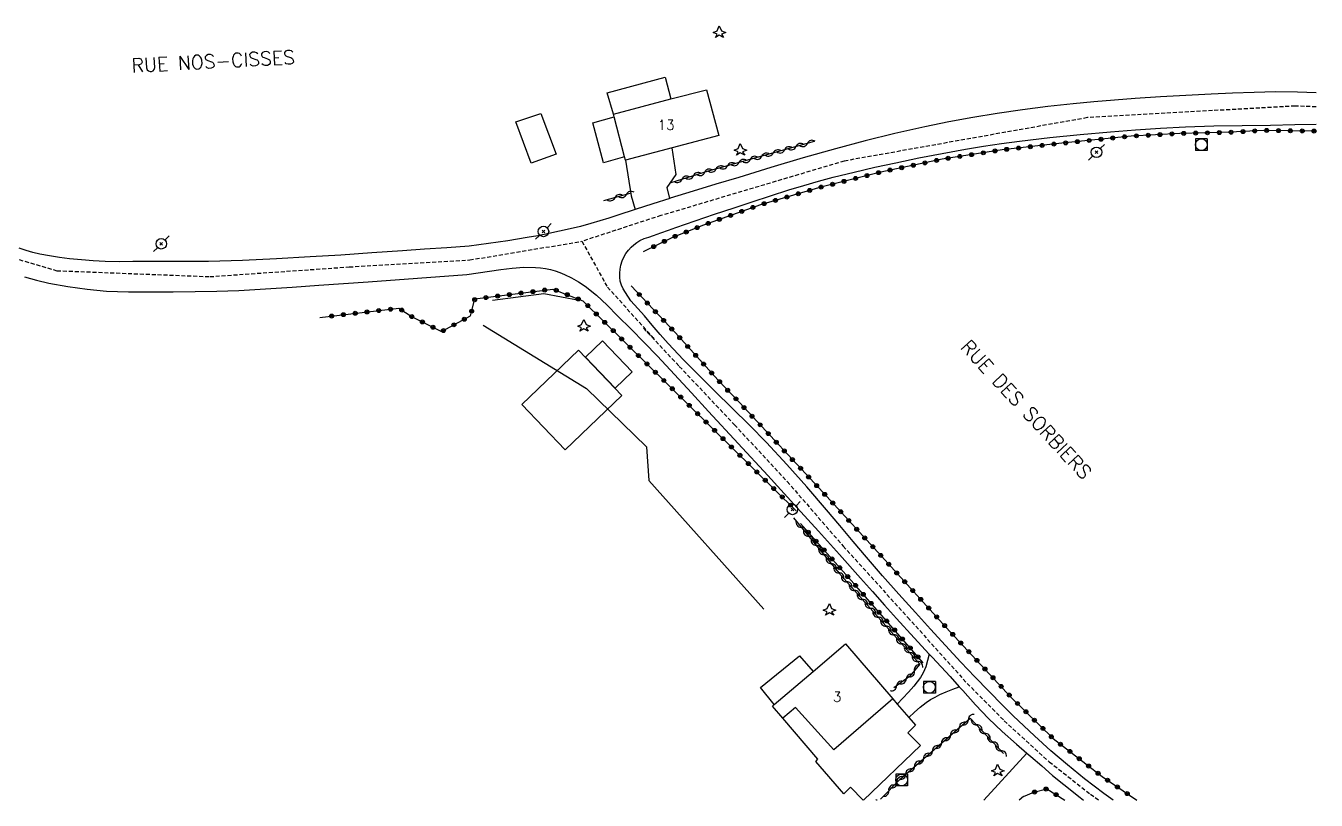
# Model space of a CAD drawing. Header units: millimetres. Extents: x 216000 to 217000, y 109000 to 110001.
# Drawn here: x 216836.7 to 217000, y 109000 to 109098 of the extents above; entities that cross this region are included whole.
import ezdxf
from ezdxf.enums import TextEntityAlignment as Align

# ---------------------------------------------------------------- set-up
doc = ezdxf.new("R2010")
doc.units = ezdxf.units.MM
doc.linetypes.add('DASHED', pattern=[0.75, 0.5, -0.25])
doc.layers.get('0').update_dxf_attribs({"linetype": 'CONTINUOUS'})
for name, color, linetype in [('W0001', 6, 'DASHED'), ('W0008', 7, 'CONTINUOUS'), ('W0017', 7, 'CONTINUOUS'), ('W0101', 7, 'CONTINUOUS'), ('W0104', 1, 'CONTINUOUS'), ('W0303', 7, 'CONTINUOUS'), ('W0310', 3, 'CONTINUOUS'), ('W0323', 7, 'CONTINUOUS'), ('W0420', 7, 'CONTINUOUS'), ('W0473', 7, 'CONTINUOUS'), ('W0989', 7, 'CONTINUOUS'), ('W0991', 7, 'CONTINUOUS')]:
    doc.layers.add(name, color=color, linetype=linetype)
doc.styles.get("Standard").update_dxf_attribs({"font": 'romans.shx', "width": 0.85})

# ---------------------------------------------------------------- blocks, each defined once
blk = doc.blocks.new('T303')
for p, q in [((-0.77, 0), (-0.28, 0.21)), ((-0.28, -0.21), (-0.77, 0)), ((-0.28, 0.21), (0, 0.83)), ((0, 0.83), (0.28, 0.21)), ((0.28, 0.21), (0.83, 0)), ((0.83, 0), (0.28, -0.21)), ((-0.49, -0.63), (-0.28, -0.21)), ((0, -0.35), (-0.49, -0.63)), ((0.56, -0.63), (0, -0.35)), ((0.28, -0.21), (0.56, -0.63))]:
    blk.add_line(p, q)
blk = doc.blocks.new('T473')
for p, q in [((-0.166667, 0.166667), (0.166667, -0.166667)), ((-0.166667, -0.166667), (0.166667, 0.166667)), ((0.500001, 0.500001), (1.000002, 1.000002)), ((-1.000002, -1.000002), (-0.500001, -0.500001))]:
    blk.add_line(p, q)
blk.add_ellipse((0, 0), major_axis=(0.471405, 0.471405), ratio=1, start_param=5.4977871438, end_param=11.780972451)
blk = doc.blocks.new('T420')
for p, q in [((0.75, 0.75), (-0.75, 0.75)), ((-0.75, 0.75), (-0.75, -0.75)), ((0.75, 0.75), (0.75, -0.75)), ((0.75, -0.75), (-0.75, -0.75))]:
    blk.add_line(p, q)
blk.add_ellipse((0, 0), major_axis=(-0.53, 0.53), ratio=1, start_param=3.926991, end_param=10.210176)
blk = doc.blocks.new('t323o')
at = {"color": 0, "linetype": 'Continuous'}
for radius in [0.25, 0.15]:
    blk.add_circle((0, 0), radius, dxfattribs=at)
blk = doc.blocks.new('t310o')
at = {"color": 0, "linetype": 'Continuous'}
for centre, start, end in [((-0.5, 0.38), 216.8699, 323.1304), ((0.5, -0.37), 36.8699, 143.1303)]:
    blk.add_arc(centre, 0.625, start, end, dxfattribs=at)

msp = doc.modelspace()

# ---------------------------------------------------------------- linework, layer by layer
at = {"layer": 'W0001'}
for points in [[(217000, 109087.7), (216997.34, 109087.81), (216971.04, 109086.34), (216940.27, 109080.85), (216917.06, 109073.95), (216907.08, 109070.7)], [(216820.61, 109075.54), (216830.82, 109069.86), (216840.64, 109066.98), (216859.98, 109066.23), (216877.63, 109067.46), (216892.87, 109068.34), (216907.08, 109070.7)], [(216907.08, 109070.7), (216910.3, 109064.9), (216916.2, 109058.4), (216914.88, 109059.69), (216919.4, 109054.87), (216926.39, 109047.49), (216933.06, 109040.3), (216940.14, 109032.14), (216948.32, 109023.12), (216955.83, 109014.77), (216960.52, 109010.05), (216966.22, 109004.85), (216971.43, 109000.75), (216972.5, 109000)]]:
    msp.add_lwpolyline(points, dxfattribs=at)
at = {"layer": 'W0008'}
for points in [[(217000, 109089.47), (216997.63, 109089.56), (216994.87, 109089.6), (216992.15, 109089.54), (216989.42, 109089.43), (216986.7, 109089.3), (216983.5, 109089.15), (216980.3, 109088.98), (216977.11, 109088.77), (216974.49, 109088.57), (216971.87, 109088.35), (216969.26, 109088.09), (216966.04, 109087.73), (216962.82, 109087.32), (216959.61, 109086.85), (216956.55, 109086.34), (216953.5, 109085.79), (216950.47, 109085.18), (216946.68, 109084.33), (216942.92, 109083.4), (216939.16, 109082.41), (216935.07, 109081.25), (216931, 109080.02), (216926.93, 109078.78), (216924.03, 109077.91), (216921.14, 109077.04), (216918.24, 109076.15), (216918.19, 109076.13), (216916.03, 109075.44), (216913.83, 109074.72), (216911.62, 109074.01), (216910.48, 109073.64), (216909.35, 109073.28), (216908.2, 109072.95), (216906.89, 109072.59), (216905.57, 109072.27), (216904.24, 109071.97), (216902.88, 109071.68), (216901.51, 109071.41), (216900.14, 109071.16), (216897.7, 109070.77), (216895.25, 109070.43), (216892.8, 109070.1)], [(216918.95, 109072.43), (216921.41, 109073.27), (216923.87, 109074.11), (216926.33, 109074.94), (216928.64, 109075.71), (216930.95, 109076.47), (216933.27, 109077.2), (216935.14, 109077.76), (216937.01, 109078.3), (216938.89, 109078.81), (216941.52, 109079.46), (216944.16, 109080.07), (216946.81, 109080.64), (216949.73, 109081.25), (216952.67, 109081.82), (216955.61, 109082.34), (216957.88, 109082.72), (216960.16, 109083.06), (216962.44, 109083.38), (216966.27, 109083.84), (216970.11, 109084.21), (216973.96, 109084.53), (216977.12, 109084.78), (216980.28, 109085), (216983.45, 109085.17), (216987.03, 109085.29), (216990.62, 109085.35), (216994.2, 109085.4), (216997.31, 109085.46), (217000, 109085.51)], [(216974.31, 109000), (216973.13, 109000.85), (216970.69, 109002.72), (216968.53, 109004.46), (216966.42, 109006.26), (216964.36, 109008.12), (216963, 109009.39), (216961.67, 109010.68), (216960.35, 109011.99), (216958.56, 109013.8), (216956.79, 109015.62), (216955.04, 109017.46), (216953.1, 109019.55), (216951.18, 109021.65), (216949.27, 109023.76), (216947.19, 109026.07), (216945.12, 109028.4), (216943.08, 109030.74), (216941.39, 109032.74), (216939.73, 109034.76), (216938.04, 109036.75), (216935.54, 109039.62), (216933.01, 109042.45), (216930.42, 109045.23), (216928.27, 109047.42), (216926.09, 109049.58), (216923.91, 109051.75), (216921.91, 109053.73), (216919.92, 109055.72), (216917.99, 109057.77), (216916.98, 109058.92), (216915.98, 109060.09), (216914.99, 109061.27), (216914.14, 109062.21), (216913.28, 109063.17), (216912.57, 109064.21), (216912.31, 109064.68), (216912.08, 109065.16), (216911.92, 109065.66), (216911.86, 109066.15), (216911.86, 109066.66), (216911.9, 109067.16), (216912, 109067.68), (216912.15, 109068.21), (216912.36, 109068.7), (216912.63, 109069.16), (216912.95, 109069.58), (216913.32, 109069.97), (216913.66, 109070.27), (216914.03, 109070.55), (216914.42, 109070.79), (216914.97, 109071.04), (216915.55, 109071.24), (216916.13, 109071.43), (216917.07, 109071.77), (216918.01, 109072.1), (216918.95, 109072.43)], [(216892.8, 109070.1), (216889.98, 109069.89), (216887.17, 109069.69), (216884.35, 109069.49), (216880.47, 109069.22), (216876.58, 109068.96), (216872.7, 109068.72), (216868.41, 109068.49), (216864.12, 109068.29), (216859.83, 109068.16), (216857.23, 109068.15), (216854.62, 109068.16), (216852.01, 109068.16), (216850.25, 109068.14), (216848.49, 109068.11), (216846.73, 109068.14), (216845.23, 109068.22), (216843.73, 109068.34), (216842.24, 109068.49), (216840.97, 109068.65), (216839.7, 109068.84), (216838.45, 109069.09), (216837.58, 109069.3), (216836.72, 109069.54), (216835.87, 109069.81)], [(216892.5, 109066.49), (216893.93, 109066.71), (216895.36, 109066.94), (216896.8, 109067.12), (216898.26, 109067.29), (216899.73, 109067.42), (216901.19, 109067.4), (216901.83, 109067.34), (216902.47, 109067.25), (216903.1, 109067.12), (216903.69, 109066.95), (216904.28, 109066.74), (216904.85, 109066.5), (216905.76, 109066.07), (216906.64, 109065.57), (216907.48, 109065.03), (216908.93, 109063.88), (216910.27, 109062.6), (216911.59, 109061.28), (216913.29, 109059.6), (216914.96, 109057.88), (216916.62, 109056.15), (216918.79, 109053.84), (216920.94, 109051.51), (216923.09, 109049.18), (216926.85, 109045.13), (216930.59, 109041.07), (216934.32, 109037), (216937, 109034.04), (216939.68, 109031.08), (216942.34, 109028.1), (216943.85, 109026.4), (216945.35, 109024.69), (216946.87, 109023), (216949.12, 109020.54), (216951.04, 109018.48), (216951.4, 109018.1), (216953.67, 109015.65), (216954.83, 109014.35), (216955.27, 109013.86), (216956.87, 109012.06), (216958.52, 109010.33), (216960.26, 109008.68), (216962.06, 109007.09), (216963.39, 109005.94), (216963.88, 109005.52), (216965.26, 109004.33), (216966.64, 109003.14), (216968.05, 109001.98), (216970.11, 109000.34), (216970.55, 109000)], [(216836.53, 109066.2), (216838.06, 109065.78), (216839.61, 109065.41), (216842.02, 109064.97), (216844.46, 109064.64), (216846.91, 109064.41), (216849.71, 109064.29), (216852.53, 109064.29), (216855.34, 109064.29)], [(216855.34, 109064.29), (216858.11, 109064.35), (216860.88, 109064.4), (216863.65, 109064.49), (216867.03, 109064.67), (216870.4, 109064.9), (216873.78, 109065.13), (216880.02, 109065.57), (216886.26, 109066.03), (216892.5, 109066.49)]]:
    msp.add_lwpolyline(points, dxfattribs=at)
at = {"layer": 'W0017'}
for points in [[(216918.19, 109076.13), (216917.86, 109077.49), (216918.98, 109079.16), (216918.48, 109082.51)], [(216912.58, 109080.96), (216913.32, 109076.47), (216913.83, 109074.72)], [(216951.04, 109018.48), (216950.81, 109017.67), (216950.58, 109016.85), (216950.27, 109016.09), (216949.92, 109015.51), (216949.51, 109014.97), (216949.08, 109014.44), (216948.41, 109013.66), (216947.7, 109012.91), (216946.99, 109012.16)], [(216948.44, 109010.48), (216949.16, 109011.12), (216949.88, 109011.77), (216950.64, 109012.36), (216951.2, 109012.72), (216951.77, 109013.05), (216952.36, 109013.36), (216953.17, 109013.72), (216954, 109014.04), (216954.83, 109014.35)], [(216963.39, 109005.94), (216957.95, 109000)], [(216962.96, 109000.48), (216962.42, 109000)]]:
    msp.add_lwpolyline(points, dxfattribs=at)
at = {"layer": 'W0101'}
for points in [[(216922.84, 109089.87), (216924.4, 109084.07), (216918.48, 109082.51), (216912.58, 109080.96), (216912.47, 109081.37), (216911.16, 109086.46), (216911.07, 109086.8), (216918.34, 109088.7)], [(216912.13, 109051.18), (216906.65, 109056.91), (216899.48, 109050.04), (216904.96, 109044.32)], [(216940.42, 109019.76), (216946.43, 109012.82), (216938.96, 109006.38), (216934.12, 109011.73), (216932.52, 109010.36), (216931.19, 109011.91), (216931.4, 109012.09), (216936.32, 109016.27)]]:
    msp.add_lwpolyline(points, close=True, dxfattribs=at)
at = {"layer": 'W0104'}
for points in [[(216911.07, 109086.8), (216910.28, 109089.48), (216917.59, 109091.45), (216918.34, 109088.7)], [(216912.47, 109081.37), (216909.8, 109080.62), (216908.47, 109085.67), (216911.16, 109086.46)], [(216931.4, 109012.09), (216929.68, 109014.24), (216934.6, 109018.24), (216936.32, 109016.27)], [(216946.43, 109012.82), (216946.99, 109012.16), (216948.44, 109010.48), (216949.27, 109009.51), (216948.33, 109008.52), (216949.91, 109006.93), (216942.73, 109000)], [(216942.65, 109000), (216941.08, 109001.65), (216940.21, 109000.81), (216936.67, 109004.91), (216936.93, 109005.19), (216932.52, 109010.36)], [(216944.26, 109000), (216944.35, 109000.08)], [(216944.35, 109000.08), (216944.41, 109000)]]:
    msp.add_lwpolyline(points, dxfattribs=at)
for points in [[(216903.82, 109081.73), (216900.63, 109080.59), (216898.69, 109085.82), (216901.88, 109086.88)], [(216911.27, 109052.1), (216913.45, 109054.17), (216909.67, 109058.11), (216907.52, 109056.04)]]:
    msp.add_lwpolyline(points, close=True, dxfattribs=at)
at = {"layer": 'W0303'}
for points in [[(216906.74, 109063.23), (216902.24, 109064.07), (216895.74, 109063.23)], [(216894.59, 109060.09), (216907.66, 109052.07), (216915.23, 109044.7), (216915.54, 109040.44), (216930.09, 109024.17)]]:
    msp.add_lwpolyline(points, dxfattribs=at)
at = {"layer": 'W0310'}
for points in [[(216936.47, 109083.32), (216923.04, 109079.57), (216918.31, 109078.11)], [(216913.14, 109076.75), (216909.81, 109075.82)], [(216933.86, 109035.7), (216939.58, 109028.75), (216949.82, 109017.21), (216948.54, 109015.64), (216946.56, 109014.21)], [(216944.85, 109000.13), (216947.39, 109002.71), (216947.39, 109002.72), (216956.22, 109010.39), (216960.44, 109005.9)]]:
    msp.add_lwpolyline(points, dxfattribs=at)
at = {"layer": 'W0323'}
for points in [[(217000, 109084.64), (216993.31, 109084.73), (216989.07, 109084.49), (216982.76, 109084.34), (216976.57, 109084), (216967.79, 109083.1), (216960.25, 109082.27), (216952.68, 109081.09), (216944.89, 109079.46), (216937.33, 109077.54), (216929.66, 109075.32), (216922.46, 109072.74), (216918.55, 109071.19), (216914.81, 109069.38)], [(216873.92, 109061.07), (216883.9, 109062.23), (216885.58, 109061.16), (216889.31, 109059.28), (216892.96, 109061.26), (216893.52, 109063.4), (216903.41, 109064.66), (216907.19, 109063.17), (216934.2, 109036.62)], [(216913.3, 109065.06), (216918.87, 109059.15), (216924.3, 109053.15), (216927.01, 109050.29), (216937.6, 109038.91), (216945.41, 109030.41), (216953.14, 109021.9), (216961.4, 109013.01), (216966.71, 109007.79), (216972.93, 109002.98), (216977.31, 109000)], [(216950.27, 109017.38), (216941.5, 109027.39), (216934.73, 109035.01)], [(216962.96, 109000.48), (216964.28, 109001.01), (216965.92, 109001.44), (216968.17, 109000)]]:
    msp.add_lwpolyline(points, dxfattribs=at)

# ---------------------------------------------------------------- block references
at = {"layer": 'W0303', "rotation": 359.9999899820874}
for p in [(216924.45, 109097.12), (216927.11, 109082.24), (216907.32, 109059.97), (216938.39, 109024.04), (216959.68, 109003.73)]:
    msp.add_blockref('T303', p, dxfattribs=at)
at = {"layer": 'W0310'}
for p, rotation in [((216931.27, 109081.87), 195.6275221459762), ((216932.72, 109082.27), 195.6275221459762), ((216934.16, 109082.68), 195.6275221459762), ((216935.61, 109083.08), 195.6275221459762), ((216925.5, 109080.25), 195.6275221459762), ((216926.94, 109080.66), 195.6275221459762), ((216928.38, 109081.06), 195.6275221459762), ((216929.83, 109081.46), 195.6275221459762), ((216919.74, 109078.55), 197.0372325528802), ((216921.18, 109078.99), 197.0372325528802), ((216922.61, 109079.43), 197.0372325528802), ((216924.05, 109079.85), 195.6275221459762), ((216911.25, 109076.22), 195.5604994078595), ((216912.7, 109076.63), 195.5604994078595), ((216934.81, 109034.54), 309.4935509210651), ((216935.76, 109033.39), 309.4935509210651), ((216936.72, 109032.23), 309.4935509210651), ((216937.67, 109031.07), 309.4935509210651), ((216938.63, 109029.91), 309.4935509210651), ((216939.58, 109028.76), 309.4935509210651), ((216940.58, 109027.63), 311.5715589740365), ((216941.57, 109026.51), 311.5715589740365), ((216942.57, 109025.39), 311.5715589740365), ((216943.56, 109024.27), 311.5715589740365), ((216944.56, 109023.14), 311.5715589740365), ((216945.55, 109022.02), 311.5715589740365), ((216946.55, 109020.9), 311.5715589740365), ((216947.54, 109019.78), 311.5715589740365), ((216948.54, 109018.66), 311.5715589740365), ((216949.53, 109017.53), 311.5715589740365), ((216949.15, 109016.38), 230.8896791751831), ((216946.89, 109014.45), 215.6983681054826), ((216948.11, 109015.32), 215.6983681054826), ((216955.98, 109010.17), 40.98594553385567), ((216957.03, 109009.53), 313.1837846784526), ((216953.71, 109008.21), 40.98594553385567), ((216954.84, 109009.19), 40.98594553385567), ((216958.05, 109008.44), 313.1837846784526), ((216951.45, 109006.24), 40.98594553385567), ((216952.58, 109007.22), 40.98594553385567), ((216959.08, 109007.35), 313.1837846784526), ((216960.1, 109006.25), 313.1837846784526), ((216950.31, 109005.26), 40.98594553385567), ((216948.05, 109003.29), 40.98594553385567), ((216949.18, 109004.27), 40.98594553385567), ((216945.9, 109001.2), 45.52542949232783), ((216946.95, 109002.27), 45.52542949232783)]:
    msp.add_blockref('t310o', p, dxfattribs=dict(at, rotation=rotation))
at = {"layer": 'W0323'}
for p, rotation in [((216971.27, 109083.45), 185.8901140736688), ((216972.77, 109083.61), 185.8901140736688), ((216974.26, 109083.76), 185.8901140736688), ((216975.75, 109083.92), 185.8901140736688), ((216977.25, 109084.04), 183.1541886897122), ((216978.74, 109084.12), 183.1541886897122), ((216980.24, 109084.2), 183.1541886897122), ((216981.74, 109084.29), 183.1541886897122), ((216983.24, 109084.35), 181.3628463158994), ((216984.74, 109084.39), 181.3628463158994), ((216986.24, 109084.42), 181.3628463158994), ((216987.74, 109084.46), 181.3628463158994), ((216989.23, 109084.5), 183.1715993653089), ((216990.73, 109084.58), 183.1715993653089), ((216992.23, 109084.67), 183.1715993653089), ((216993.73, 109084.72), 179.2280614705698), ((216995.23, 109084.7), 179.2280614705698), ((216996.73, 109084.68), 179.2280614705698), ((216998.23, 109084.66), 179.2280614705698), ((216999.73, 109084.64), 179.2280614705698), ((216957.87, 109081.89), 188.8644877376391), ((216959.35, 109082.13), 188.8644877376391), ((216960.83, 109082.33), 186.2718197264431), ((216962.33, 109082.49), 186.2718197264431), ((216963.82, 109082.66), 186.2718197264431), ((216965.31, 109082.82), 186.2718197264431), ((216966.8, 109082.99), 186.2718197264431), ((216968.29, 109083.15), 185.8901140736688), ((216969.78, 109083.3), 185.8901140736688), ((216949.01, 109080.32), 191.8211605183433), ((216950.48, 109080.62), 191.8211605183433), ((216951.95, 109080.93), 191.8211605183433), ((216953.42, 109081.2), 188.8644877376391), ((216954.9, 109081.43), 188.8644877376391), ((216956.38, 109081.66), 188.8644877376391), ((216941.7, 109078.65), 194.1876590233303), ((216943.15, 109079.02), 194.1876590233303), ((216944.61, 109079.38), 194.1876590233303), ((216946.07, 109079.7), 191.8211605183433), ((216947.54, 109080.01), 191.8211605183433), ((216935.9, 109077.13), 196.1689909346414), ((216937.34, 109077.55), 194.1876590233303), ((216938.79, 109077.91), 194.1876590233303), ((216940.24, 109078.28), 194.1876590233303), ((216930.13, 109075.46), 196.1689909346414), ((216931.57, 109075.87), 196.1689909346414), ((216933.01, 109076.29), 196.1689909346414), ((216934.45, 109076.71), 196.1689909346414), ((216925.89, 109073.97), 199.6719699892996), ((216927.3, 109074.48), 199.6719699892996), ((216928.71, 109074.98), 199.6719699892996), ((216921.66, 109072.43), 201.6546856596775), ((216923.06, 109072.96), 199.6719699892996), ((216924.47, 109073.47), 199.6719699892996), ((216917.51, 109070.69), 205.9111167618967), ((216918.87, 109071.32), 201.6546856596775), ((216920.27, 109071.87), 201.6546856596775), ((216916.16, 109070.03), 205.9111167618967), ((216897.89, 109063.96), 7.23122116051402), ((216899.38, 109064.15), 7.23122116051402), ((216900.87, 109064.33), 7.23122116051402), ((216902.36, 109064.52), 7.23122116051402), ((216903.82, 109064.5), 338.5471038771742), ((216905.22, 109063.95), 338.5471038771742), ((216914.32, 109063.97), 313.2945003633755), ((216893.5, 109063.31), 75.33133700062693), ((216894.92, 109063.58), 7.23122116051402), ((216896.41, 109063.77), 7.23122116051402), ((216906.61, 109063.4), 338.5471038771742), ((216907.82, 109062.56), 315.4856183447508), ((216915.35, 109062.88), 313.2945003633755), ((216875.4, 109061.24), 6.661880248505975), ((216876.89, 109061.42), 6.661880248505975), ((216878.38, 109061.59), 6.661880248505975), ((216879.87, 109061.76), 6.661880248505975), ((216881.36, 109061.94), 6.661880248505975), ((216882.85, 109062.11), 6.661880248505975), ((216884.28, 109061.99), 327.339087278787), ((216885.54, 109061.18), 327.339087278787), ((216886.88, 109060.5), 333.2877538236284), ((216892.19, 109060.84), 28.41106926339238), ((216893.12, 109061.86), 75.33133700062693), ((216908.89, 109061.5), 315.4856183447508), ((216916.38, 109061.79), 313.2945003633755), ((216917.41, 109060.69), 313.2945003633755), ((216888.22, 109059.83), 333.2877538236284), ((216889.55, 109059.41), 28.41106926339238), ((216890.87, 109060.13), 28.41106926339238), ((216909.96, 109060.45), 315.4856183447508), ((216911.03, 109059.4), 315.4856183447508), ((216918.44, 109059.6), 313.2945003633755), ((216912.09, 109058.35), 315.4856183447508), ((216913.16, 109057.3), 315.4856183447508), ((216919.45, 109058.5), 312.1308462428749), ((216920.46, 109057.39), 312.1308462428749), ((216914.23, 109056.25), 315.4856183447508), ((216921.47, 109056.27), 312.1308462428749), ((216915.3, 109055.19), 315.4856183447508), ((216916.37, 109054.14), 315.4856183447508), ((216922.47, 109055.16), 312.1308462428749), ((216923.48, 109054.05), 312.1308462428749), ((216917.44, 109053.09), 315.4856183447508), ((216924.49, 109052.94), 313.5074557553513), ((216918.51, 109052.04), 315.4856183447508), ((216919.58, 109050.99), 315.4856183447508), ((216925.52, 109051.85), 313.5074557553513), ((216926.56, 109050.77), 313.5074557553513), ((216920.65, 109049.94), 315.4856183447508), ((216927.58, 109049.67), 312.9489185420194), ((216921.72, 109048.88), 315.4856183447508), ((216922.79, 109047.83), 315.4856183447508), ((216928.6, 109048.57), 312.9489185420194), ((216929.63, 109047.48), 312.9489185420194), ((216923.86, 109046.78), 315.4856183447508), ((216930.65, 109046.38), 312.9489185420194), ((216924.93, 109045.73), 315.4856183447508), ((216926, 109044.68), 315.4856183447508), ((216931.67, 109045.28), 312.9489185420194), ((216932.69, 109044.18), 312.9489185420194), ((216927.07, 109043.63), 315.4856183447508), ((216928.14, 109042.58), 315.4856183447508), ((216933.71, 109043.08), 312.9489185420194), ((216929.21, 109041.52), 315.4856183447508), ((216934.74, 109041.99), 312.9489185420194), ((216935.76, 109040.89), 312.9489185420194), ((216930.28, 109040.47), 315.4856183447508), ((216931.35, 109039.42), 315.4856183447508), ((216936.78, 109039.79), 312.9489185420194), ((216932.42, 109038.37), 315.4856183447508), ((216937.8, 109038.69), 312.5564878566947), ((216933.49, 109037.32), 315.4856183447508), ((216938.82, 109037.59), 312.5564878566947), ((216939.83, 109036.48), 312.5564878566947), ((216940.84, 109035.38), 312.5564878566947), ((216935.72, 109033.89), 131.6438078991341), ((216936.72, 109032.76), 131.6438078991341), ((216941.86, 109034.27), 312.5564878566947), ((216942.87, 109033.17), 312.5564878566947), ((216937.72, 109031.64), 131.6438078991341), ((216943.89, 109032.06), 312.5564878566947), ((216938.71, 109030.52), 131.6438078991341), ((216944.9, 109030.96), 312.5564878566947), ((216945.91, 109029.85), 312.2884427368911), ((216939.71, 109029.4), 131.6438078991341), ((216940.71, 109028.28), 131.6438078991341), ((216946.92, 109028.74), 312.2884427368911), ((216941.7, 109027.16), 131.2276496140003), ((216947.93, 109027.63), 312.2884427368911), ((216948.94, 109026.52), 312.2884427368911), ((216942.69, 109026.03), 131.2276496140003), ((216943.68, 109024.9), 131.2276496140003), ((216949.95, 109025.41), 312.2884427368911), ((216944.67, 109023.77), 131.2276496140003), ((216950.96, 109024.3), 312.2884427368911), ((216951.97, 109023.19), 312.2884427368911), ((216945.66, 109022.65), 131.2276496140003), ((216946.65, 109021.52), 131.2276496140003), ((216952.98, 109022.08), 312.2884427368911), ((216947.63, 109020.39), 131.2276496140003), ((216954, 109020.98), 312.8999064540732), ((216955.02, 109019.88), 312.8999064540732), ((216948.62, 109019.26), 131.2276496140003), ((216949.61, 109018.13), 131.2276496140003), ((216956.04, 109018.78), 312.8999064540732), ((216957.06, 109017.69), 312.8999064540732), ((216958.08, 109016.59), 312.8999064540732), ((216959.1, 109015.49), 312.8999064540732), ((216960.13, 109014.39), 312.8999064540732), ((216961.15, 109013.29), 312.8999064540732), ((216962.2, 109012.23), 315.5006722592411), ((216963.27, 109011.18), 315.5006722592411), ((216964.34, 109010.12), 315.5006722592411), ((216965.41, 109009.07), 315.5006722592411), ((216966.48, 109008.02), 315.5006722592411), ((216967.64, 109007.07), 322.2260444472614), ((216968.83, 109006.16), 322.2260444472614), ((216970.02, 109005.24), 322.2260444472614), ((216971.2, 109004.32), 322.2260444472614), ((216972.39, 109003.4), 322.2260444472614), ((216973.6, 109002.52), 325.8038462353792), ((216964.36, 109001.03), 14.65625048421862), ((216965.81, 109001.41), 14.65625048421862), ((216967.09, 109000.7), 327.2168966282999), ((216974.84, 109001.68), 325.8038462353792), ((216976.08, 109000.83), 325.8038462353792)]:
    msp.add_blockref('t323o', p, dxfattribs=dict(at, rotation=rotation))
at = {"layer": 'W0420', "rotation": 359.9999899820874}
for p in [(216985.47, 109082.92), (216951.05, 109014.28), (216947.53, 109002.56)]:
    msp.add_blockref('T420', p, dxfattribs=at)
at = {"layer": 'W0473', "rotation": 359.9999899820874}
for p in [(216972.2, 109081.96), (216902.2, 109071.95), (216853.84, 109070.39), (216933.71, 109036.78)]:
    msp.add_blockref('T473', p, dxfattribs=at)

# ---------------------------------------------------------------- texts
at = {"layer": 'W0989'}
for s, rotation, p in [('RUE NOS-CISSES', 3.0159, (216850.12, 109092.05)), ('RUE DES SORBIERS', 312.8346, (216954.88, 109057.24))]:
    msp.add_text(s, height=1.75, rotation=rotation, dxfattribs=at).set_placement(p)
at = {"layer": 'W0991'}
for s, p in [('13', (216917.73, 109085.42)), ('3', (216939.38, 109013.07))]:
    msp.add_text(s, height=1.25, dxfattribs=at).set_placement(p, align=Align.MIDDLE_CENTER)

doc.saveas('drawing.dxf')
